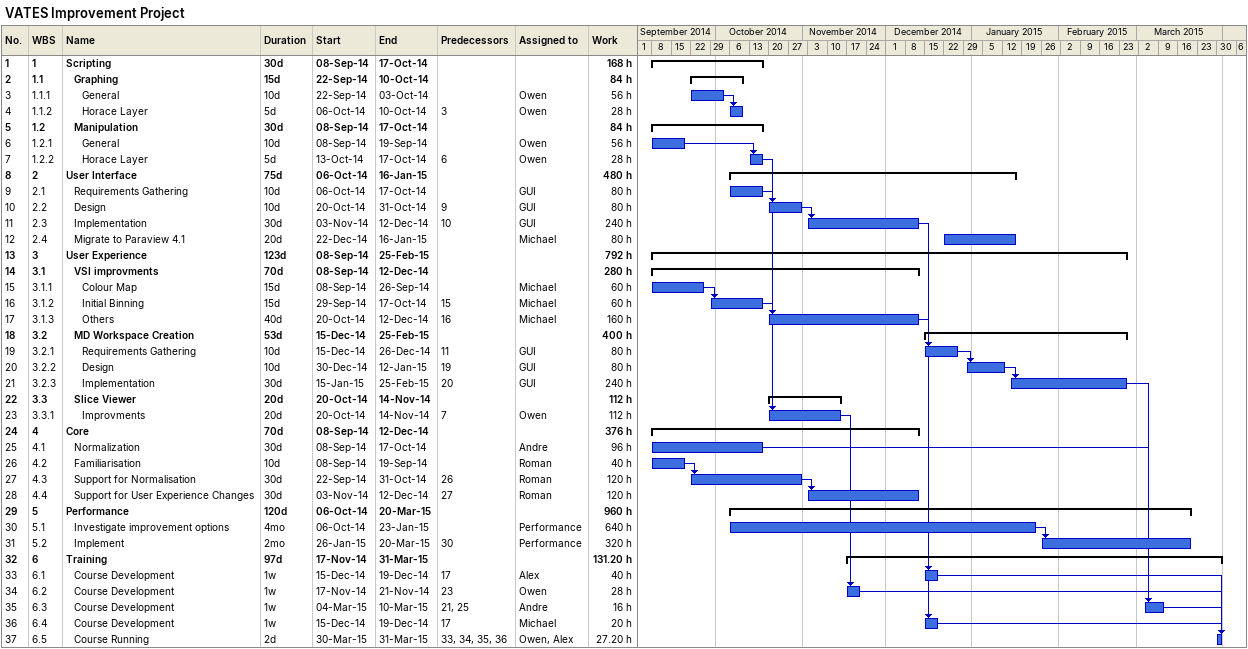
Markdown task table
VATES Improvement Project

| ID | WBS | Task | Duration | Start | Finish | Predecessors | Resources | Work (h) |
|---|---|---|---|---|---|---|---|---|
| 1 | 1 | **Scripting** | 30d | 2014-09-08 | 2014-10-17 |  |  | 168 |
| 2 | 1.1 | **Graphing** | 15d | 2014-09-22 | 2014-10-10 |  |  | 84 |
| 3 | 1.1.1 | General | 10d | 2014-09-22 | 2014-10-03 |  | Owen | 56 |
| 4 | 1.1.2 | Horace Layer | 5d | 2014-10-06 | 2014-10-10 | 3 | Owen | 28 |
| 5 | 1.2 | **Manipulation** | 30d | 2014-09-08 | 2014-10-17 |  |  | 84 |
| 6 | 1.2.1 | General | 10d | 2014-09-08 | 2014-09-19 |  | Owen | 56 |
| 7 | 1.2.2 | Horace Layer | 5d | 2014-10-13 | 2014-10-17 | 6 | Owen | 28 |
| 8 | 2 | **User Interface** | 75d | 2014-10-06 | 2015-01-16 |  |  | 480 |
| 9 | 2.1 | Requirements Gathering | 10d | 2014-10-06 | 2014-10-17 |  | GUI | 80 |
| 10 | 2.2 | Design | 10d | 2014-10-20 | 2014-10-31 | 9 | GUI | 80 |
| 11 | 2.3 | Implementation | 30d | 2014-11-03 | 2014-12-12 | 10 | GUI | 240 |
| 12 | 2.4 | Migrate to Paraview 4.1 | 20d | 2014-12-22 | 2015-01-16 |  | Michael | 80 |
| 13 | 3 | **User Experience** | 123d | 2014-09-08 | 2015-02-25 |  |  | 792 |
| 14 | 3.1 | **VSI improvments** | 70d | 2014-09-08 | 2014-12-12 |  |  | 280 |
| 15 | 3.1.1 | Colour Map | 15d | 2014-09-08 | 2014-09-26 |  | Michael | 60 |
| 16 | 3.1.2 | Initial Binning | 15d | 2014-09-29 | 2014-10-17 | 15 | Michael | 60 |
| 17 | 3.1.3 | Others | 40d | 2014-10-20 | 2014-12-12 | 16 | Michael | 160 |
| 18 | 3.2 | **MD Workspace Creation** | 53d | 2014-12-15 | 2015-02-25 |  |  | 400 |
| 19 | 3.2.1 | Requirements Gathering | 10d | 2014-12-15 | 2014-12-26 | 11 | GUI | 80 |
| 20 | 3.2.2 | Design | 10d | 2014-12-30 | 2015-01-12 | 19 | GUI | 80 |
| 21 | 3.2.3 | Implementation | 30d | 2015-01-15 | 2015-02-25 | 20 | GUI | 240 |
| 22 | 3.3 | **Slice Viewer** | 20d | 2014-10-20 | 2014-11-14 |  |  | 112 |
| 23 | 3.3.1 | Improvments | 20d | 2014-10-20 | 2014-11-14 | 7 | Owen | 112 |
| 24 | 4 | **Core** | 70d | 2014-09-08 | 2014-12-12 |  |  | 376 |
| 25 | 4.1 | Normalization | 30d | 2014-09-08 | 2014-10-17 |  | Andre | 96 |
| 26 | 4.2 | Familiarisation | 10d | 2014-09-08 | 2014-09-19 |  | Roman | 40 |
| 27 | 4.3 | Support for Normalisation | 30d | 2014-09-22 | 2014-10-31 | 26 | Roman | 120 |
| 28 | 4.4 | Support for User Experience Changes | 30d | 2014-11-03 | 2014-12-12 | 27 | Roman | 120 |
| 29 | 5 | **Performance** | 120d | 2014-10-06 | 2015-03-20 |  |  | 960 |
| 30 | 5.1 | Investigate improvement options | 4mo | 2014-10-06 | 2015-01-23 |  | Performance | 640 |
| 31 | 5.2 | Implement | 2mo | 2015-01-26 | 2015-03-20 | 30 | Performance | 320 |
| 32 | 6 | **Training** | 97d | 2014-11-17 | 2015-03-31 |  |  | 131.20 |
| 33 | 6.1 | Course Development | 1w | 2014-12-15 | 2014-12-19 | 17 | Alex | 40 |
| 34 | 6.2 | Course Development | 1w | 2014-11-17 | 2014-11-21 | 23 | Owen | 28 |
| 35 | 6.3 | Course Development | 1w | 2015-03-04 | 2015-03-10 | 21, 25 | Andre | 16 |
| 36 | 6.4 | Course Development | 1w | 2014-12-15 | 2014-12-19 | 17 | Michael | 20 |
| 37 | 6.5 | Course Running | 2d | 2015-03-30 | 2015-03-31 | 33, 34, 35, 36 | Owen, Alex | 27.20 |
